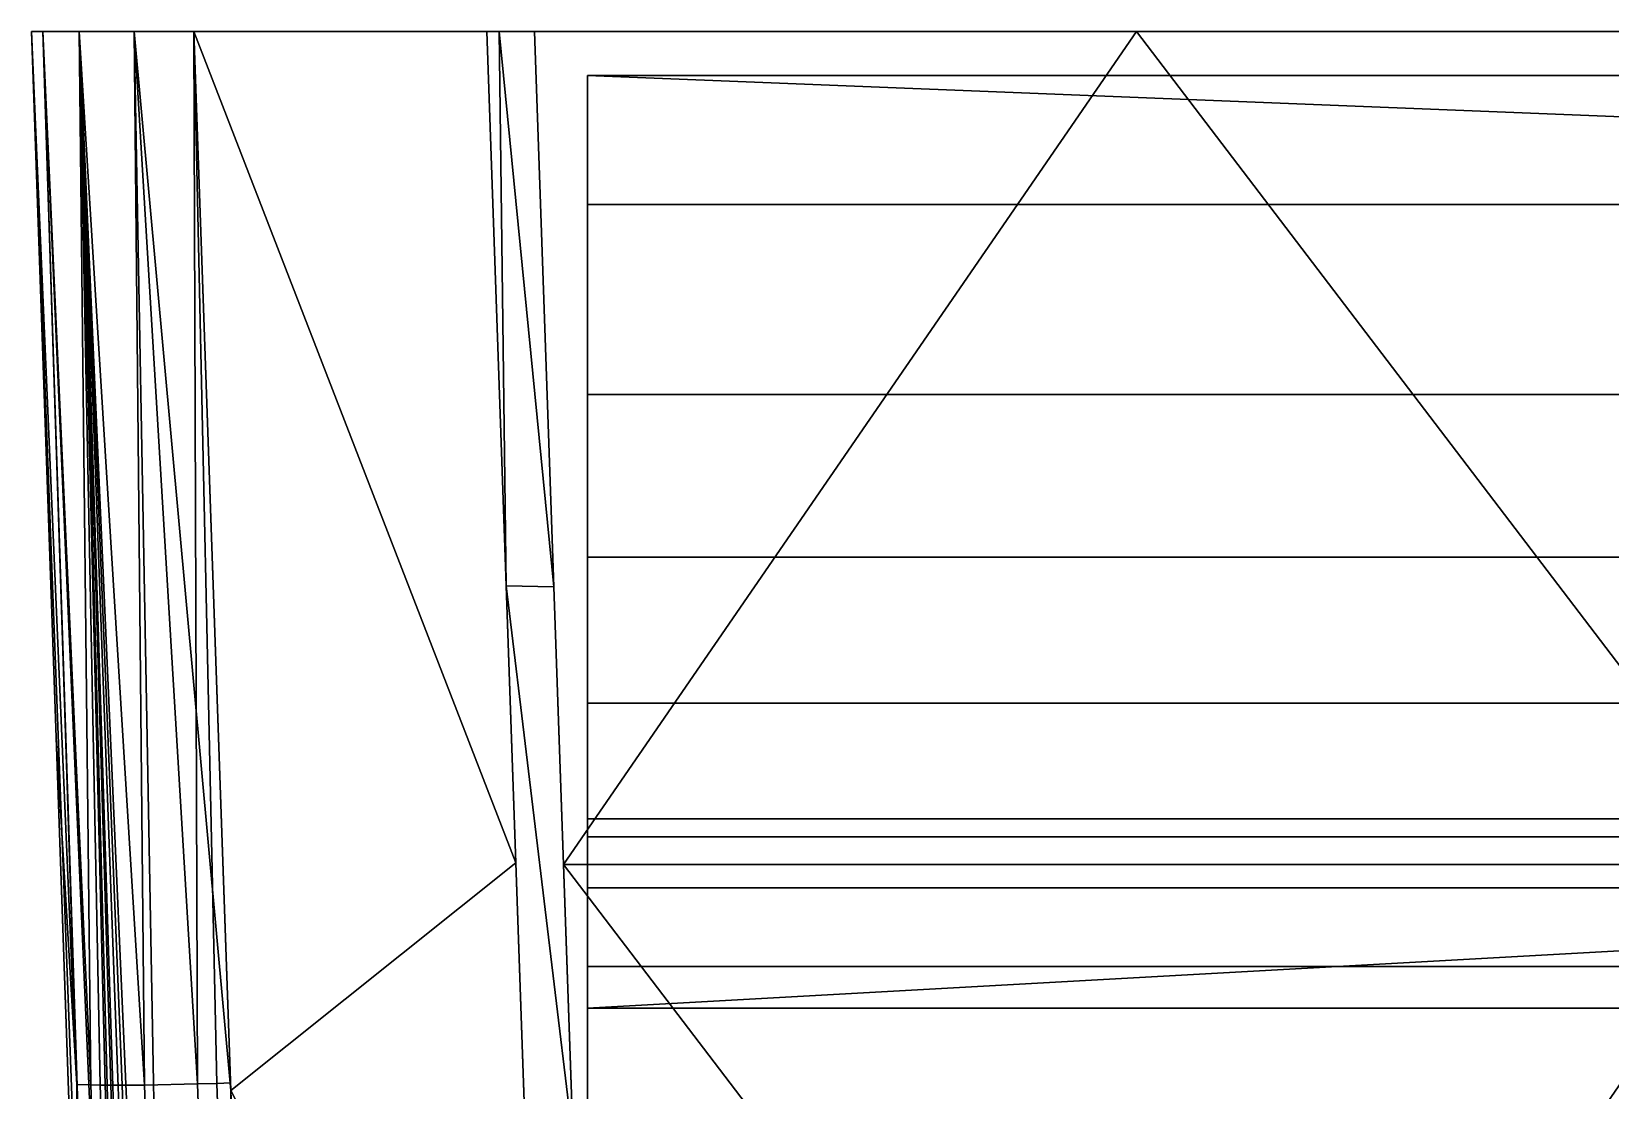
# Model space of a CAD drawing. Extents: x -11.8 to 11.8, y -23.6 to 0.1.
# Drawn here: x -11.75 to -6.891, y -3.127 to 0.132 of the extents above; entities that cross this region are included whole.
import ezdxf

# ---------------------------------------------------------------- set-up
doc = ezdxf.new("R2010")
doc.units = 0
doc.header["$MEASUREMENT"] = 0
doc.layers.add('COURO', color=7, linetype='CONTINUOUS')
doc.layers.add('METALICO', color=253, linetype='CONTINUOUS')

msp = doc.modelspace()

# ---------------------------------------------------------------- linework, layer by layer
at = {"layer": 'COURO'}
for points in [[(-10.039, -0.0033, -53.4343), (-10.039, -0.8244, -57.7565), (-10.039, -2.5033, -53.4343)], [(-10.039, -2.5033, -53.4343), (-10.039, -2.5033, -47.4567), (-10.039, -0.0033, -47.4567)], [(-10.039, -2.5033, -47.4567), (-10.039, -2.5033, -41.4791), (-10.039, -0.0033, -47.4567)], [(-10.039, -2.5033, -41.4791), (-10.039, -2.5033, -35.5015), (-10.039, -0.0033, -41.4791)], [(-10.039, -2.5033, -35.5015), (-10.039, -2.5033, -29.5239), (-10.039, -0.0033, -35.5015)], [(-10.039, -2.5033, -29.5239), (-10.039, -2.5033, -23.5463), (-10.039, -0.0033, -29.5239)], [(-10.039, -2.5033, -23.5463), (-10.039, -2.5033, -17.5688), (-10.039, -0.0033, -23.5463)], [(-10.039, -2.5033, -17.5688), (-10.039, -2.5033, -11.5912), (-10.039, -0.0033, -17.5688)], [(-10.039, -2.5033, -11.5912), (-10.039, -2.5033, -5.6136), (-10.039, -0.0033, -11.5912)], [(-10.039, -2.5033, -5.6136), (-10.039, -2.5033, 0.364), (-10.039, -0.0033, -5.6136)], [(-10.039, -2.5033, 0.364), (-10.039, -0.0033, 0.364), (-10.039, -0.0033, -5.6136)], [(-10.039, -0.0033, -5.6136), (-10.039, -0.0033, -11.5912), (-10.039, -2.5033, -5.6136)], [(-10.039, -0.0033, -11.5912), (-10.039, -0.0033, -17.5688), (-10.039, -2.5033, -11.5912)], [(-10.039, -0.0033, -17.5688), (-10.039, -0.0033, -23.5463), (-10.039, -2.5033, -17.5688)], [(-10.039, -0.0033, -23.5463), (-10.039, -0.0033, -29.5239), (-10.039, -2.5033, -23.5463)], [(-10.039, -0.0033, -29.5239), (-10.039, -0.0033, -35.5015), (-10.039, -2.5033, -29.5239)], [(-10.039, -0.0033, -35.5015), (-10.039, -0.0033, -41.4791), (-10.039, -2.5033, -35.5015)], [(-10.039, -0.0033, -41.4791), (-10.039, -0.0033, -47.4567), (-10.039, -2.5033, -41.4791)], [(-10.039, -0.0033, -47.4567), (-10.039, -0.0033, -53.4343), (-10.039, -2.5033, -53.4343)], [(-10.039, -0.0033, -53.4343), (9.961, -0.0033, -53.4343), (9.961, -0.0033, 0.364), (-10.039, -0.0033, 0.364)], [(9.961, -2.5033, 0.364), (-10.039, -2.5033, 0.364), (-10.039, -0.0033, 0.364), (9.961, -0.0033, 0.364)], [(-0.039, -0.0033, -53.4343), (-10.039, -0.0033, -53.4343), (-0.1006, -0.4, -56.4665)], [(-10.039, -0.0033, -53.4343), (-10.039, -0.4, -56.4665), (-0.1006, -0.4, -56.4665)], [(-0.1006, -0.4, -56.4665), (-10.039, -0.4, -56.4665), (-10.039, -0.9847, -58.1429), (-0.1006, -0.9847, -58.1429)], [(-10.039, -0.8244, -57.7565), (-10.039, -3.1736, -61.4765), (-10.039, -3.3196, -57.2413)], [(-10.039, -3.3196, -57.2413), (-10.039, -2.5033, -53.4343), (-10.039, -0.8244, -57.7565)], [(-0.1006, -0.9847, -58.1429), (-10.039, -0.9847, -58.1429), (-10.039, -1.4858, -59.1568), (-0.1006, -1.4858, -59.1568)], [(-0.1006, -1.4858, -59.1568), (-10.039, -1.4858, -59.1568), (-10.039, -1.9351, -59.8999), (-0.1006, -1.9351, -59.8999)], [(-0.1006, -1.9351, -59.8999), (-10.039, -1.9351, -59.8999), (-10.039, -2.2913, -60.4125), (-0.1006, -2.2913, -60.4125)], [(-0.1006, -2.2913, -60.4125), (-10.039, -2.2913, -60.4125), (-10.039, -2.3462, -60.4866), (-0.1006, -2.3462, -60.4866)], [(-0.1006, -2.3462, -60.4866), (-10.039, -2.3462, -60.4866), (-10.039, -2.7459, -60.9923), (-0.1006, -2.7459, -60.9923)], [(-10.039, -2.5033, -53.4343), (9.961, -2.5033, -53.4343), (9.961, -2.5033, 0.364), (-10.039, -2.5033, 0.364)], [(-3.3724, -2.5033, -53.4343), (-10.039, -2.5033, -53.4343), (-10.039, -2.8741, -56.0324)], [(-10.039, -2.8741, -56.0324), (-0.1006, -2.8741, -56.0324), (-3.3724, -2.5033, -53.4343)], [(-0.1006, -2.7459, -60.9923), (-10.039, -2.7459, -60.9923), (-10.039, -3.291, -61.6004), (-0.1006, -3.291, -61.6004)], [(-0.1006, -2.8741, -56.0324), (-10.039, -2.8741, -56.0324), (-10.039, -3.3409, -57.2884), (-0.1006, -3.3409, -57.2884)]]:
    msp.add_3dface(points, dxfattribs=at)
at = {"layer": 'METALICO'}
for points in [[(-11.75, 0.1319, -11.2503), (-11.6741, -2.0406, -11.1744), (-11.6103, -3.1083, -11.2978)], [(-11.7149, 0.1319, -11.4343), (-11.75, 0.1319, -11.2503), (-11.6103, -3.1083, -11.2978)], [(-11.6362, -3.1268, 11.1365), (-11.75, 0.1319, 11.2503), (-11.5034, -6.3896, 11.1588)], [(-11.75, 0.1319, 11.2503), (-11.7149, 0.1319, 11.4343), (-11.5034, -6.3896, 11.1588)], [(-8.7502, 0.1319, 11.75), (-11.2503, 0.1319, 11.75), (-11.75, 0.1319, 8.7502)], [(-11.2503, 0.1319, 11.75), (-11.6037, 0.1319, 11.6037), (-11.75, 0.1319, 11.2503)], [(-11.75, 0.1319, 11.2503), (-11.75, 0.1319, 8.7502), (-11.2503, 0.1319, 11.75)], [(-11.75, 0.1319, 8.7502), (-11.75, 0.1319, 6.2502), (-10.2028, 0.1319, 6.4967)], [(-11.75, 0.1319, 6.2502), (-11.75, 0.1319, 3.7501), (-10.3491, 0.1319, 3.9067)], [(-11.75, 0.1319, 3.7501), (-11.75, 0.1319, 1.25), (-10.3491, 0.1319, 1.67)], [(-11.75, 0.1319, 1.25), (-11.75, 0.1319, -1.25), (-10.3491, 0.1319, -0.5667)], [(-11.75, 0.1319, -1.25), (-11.75, 0.1319, -3.7501), (-10.3491, 0.1319, -2.8033)], [(-11.75, 0.1319, -3.7501), (-11.75, 0.1319, -6.2502), (-10.3491, 0.1319, -5.04)], [(-11.75, 0.1319, -6.2502), (-11.75, 0.1319, -8.7502), (-10.3491, 0.1319, -7.2767)], [(-11.75, 0.1319, -8.7502), (-11.75, 0.1319, -11.2503), (-10.3491, 0.1319, -9.5133)], [(-11.75, 0.1319, -11.2503), (-11.6037, 0.1319, -11.6037), (-11.2503, 0.1319, -11.75)], [(-11.2503, 0.1319, -11.75), (-10.3491, 0.1319, -11.75), (-11.75, 0.1319, -11.2503)], [(-10.3491, 0.1319, -11.75), (-10.3491, 0.1319, -9.5133), (-11.75, 0.1319, -11.2503)], [(-10.3491, 0.1319, -9.5133), (-10.3491, 0.1319, -7.2767), (-11.75, 0.1319, -8.7502)], [(-10.3491, 0.1319, -7.2767), (-10.3491, 0.1319, -5.04), (-11.75, 0.1319, -6.2502)], [(-10.3491, 0.1319, -5.04), (-10.3491, 0.1319, -2.8033), (-11.75, 0.1319, -3.7501)], [(-10.3491, 0.1319, -2.8033), (-10.3491, 0.1319, -0.5667), (-11.75, 0.1319, -1.25)], [(-10.3491, 0.1319, -0.5667), (-10.3491, 0.1319, 1.67), (-11.75, 0.1319, 1.25)], [(-10.3491, 0.1319, 1.67), (-10.3491, 0.1319, 3.9067), (-11.75, 0.1319, 3.7501)], [(-10.3491, 0.1319, 3.9067), (-10.3491, 0.1319, 6.1433), (-11.75, 0.1319, 6.2502)], [(-10.3491, 0.1319, 6.1433), (-10.2028, 0.1319, 6.4967), (-11.75, 0.1319, 6.2502)], [(-10.2028, 0.1319, 6.4967), (-8.9675, 0.1319, 7.7321), (-11.75, 0.1319, 8.7502)], [(-8.9675, 0.1319, 7.7321), (-7.7321, 0.1319, 8.9675), (-11.75, 0.1319, 8.7502)], [(-8.7502, 0.1319, 11.75), (-11.75, 0.1319, 8.7502), (-7.7321, 0.1319, 8.9675)], [(-11.75, 0.1319, 11.2503), (-11.75, 0.1319, 0), (-11.5224, -6.3855, 11.0227)], [(-11.75, 0.1319, 0), (-11.75, 0.1319, -11.2503), (-11.5224, -6.3855, -11.0227)], [(-11.5224, -6.3855, -11.0227), (-11.5224, -6.3855, 0), (-11.75, 0.1319, 0)], [(-11.5224, -6.3855, 0), (-11.5224, -6.3855, 11.0227), (-11.75, 0.1319, 0)], [(-11.6037, 0.1319, -11.6037), (-11.7149, 0.1319, -11.4343), (-11.5681, -3.11, -11.39)], [(-11.6103, -3.1083, -11.2978), (-11.5681, -3.11, -11.39), (-11.7149, 0.1319, -11.4343)], [(-11.7149, 0.1319, 11.4343), (-11.6037, 0.1319, 11.6037), (-11.4302, -6.3924, 11.3114)], [(-11.4302, -6.3924, 11.3114), (-11.5034, -6.3896, 11.1588), (-11.7149, 0.1319, 11.4343)], [(-11.4343, 0.1319, -11.7149), (-11.6037, 0.1319, -11.6037), (-11.4029, -3.1102, -11.5603)], [(-11.471, -3.1108, -11.5088), (-11.4029, -3.1102, -11.5603), (-11.6037, 0.1319, -11.6037)], [(-11.5059, -3.1108, -11.4743), (-11.471, -3.1108, -11.5088), (-11.6037, 0.1319, -11.6037)], [(-11.5234, -3.1107, -11.4541), (-11.5059, -3.1108, -11.4743), (-11.6037, 0.1319, -11.6037)], [(-11.5392, -3.1106, -11.4338), (-11.5234, -3.1107, -11.4541), (-11.6037, 0.1319, -11.6037)], [(-11.5681, -3.11, -11.39), (-11.5392, -3.1106, -11.4338), (-11.6037, 0.1319, -11.6037)], [(-11.6037, 0.1319, 11.6037), (-11.4343, 0.1319, 11.7149), (-11.3139, -6.3924, 11.4284)], [(-11.3139, -6.3924, 11.4284), (-11.3627, -6.3927, 11.3885), (-11.6037, 0.1319, 11.6037)], [(-11.3627, -6.3927, 11.3885), (-11.3949, -6.3927, 11.3557), (-11.6037, 0.1319, 11.6037)], [(-11.3949, -6.3927, 11.3557), (-11.4302, -6.3924, 11.3114), (-11.6037, 0.1319, 11.6037)], [(-11.2503, 0.1319, -11.75), (-11.4343, 0.1319, -11.7149), (-11.2393, -3.1068, -11.6264)], [(-11.4029, -3.1102, -11.5603), (-11.2393, -3.1068, -11.6264), (-11.4343, 0.1319, -11.7149)], [(-11.4343, 0.1319, 11.7149), (-11.2503, 0.1319, 11.75), (-11.1365, -3.1268, 11.6362)], [(-11.3139, -6.3924, 11.4284), (-11.4343, 0.1319, 11.7149), (-11.1365, -3.1268, 11.6362)], [(-11.1373, -3.1036, -11.637), (-11.2503, 0.1319, -11.75), (-11.18, -3.1051, -11.6351)], [(-11.2393, -3.1068, -11.6264), (-11.18, -3.1051, -11.6351), (-11.2503, 0.1319, -11.75)], [(-11.1365, -3.1268, -11.6362), (-11.2503, 0.1319, -11.75), (-10.2598, -2.4268, -11.6606)], [(-11.2503, 0.1319, -11.75), (-10.3491, 0.1319, -11.75), (-10.2598, -2.4268, -11.6606)], [(0, 0.1319, 11.75), (-11.2503, 0.1319, 11.75), (-11.0227, -6.3855, 11.5224)], [(-11.0227, -6.3855, 11.5224), (0, -6.3855, 11.5224), (0, 0.1319, 11.75)], [(-10.3491, 0.1319, 6.1433), (-10.3111, 0.1319, 6.3346), (-10.2896, -1.5739, 6.0765)], [(-10.3491, 0.1319, -11.75), (-10.1704, -4.9855, -11.5713), (-10.3491, 0.1319, -2.8033)], [(-10.1704, -4.9855, -11.5713), (-10.1704, -4.9855, -2.8143), (-10.3491, 0.1319, -2.8033)], [(-10.1704, -4.9855, -2.8143), (-10.1704, -4.9855, 5.9428), (-10.3491, 0.1319, -2.8033)], [(-10.1704, -4.9855, 5.9428), (-10.3491, 0.1319, 6.1433), (-10.3491, 0.1319, -2.8033)], [(-10.3111, 0.1319, 6.3346), (-10.2028, 0.1319, 6.4967), (-10.1432, -1.5768, 6.4298)], [(-10.2896, -1.5739, 6.0765), (-10.3111, 0.1319, 6.3346), (-10.1432, -1.5768, 6.4298)], [(-10.2028, 0.1319, 6.4967), (-8.3498, 0.1319, 8.3498), (-10.1133, -2.4312, 6.3963)], [(-10.1133, -2.4312, 6.3963), (-8.3498, 0.1319, 8.3498), (-6.3963, -2.4312, 10.1133)], [(-6.2502, 0.1319, 11.75), (-8.7502, 0.1319, 11.75), (-6.4967, 0.1319, 10.2028)], [(-7.7321, 0.1319, 8.9675), (-6.4967, 0.1319, 10.2028), (-8.7502, 0.1319, 11.75)], [(-8.3498, 0.1319, 8.3498), (-6.4967, 0.1319, 10.2028), (-6.3963, -2.4312, 10.1133)], [(-10.1432, -1.5768, 6.4298), (-10.0835, -3.2855, 6.3628), (-10.2896, -1.5739, 6.0765)], [(-10.23, -3.2797, 6.0096), (-10.2896, -1.5739, 6.0765), (-10.0835, -3.2855, 6.3628)], [(-11.6741, -2.0406, -11.1744), (-11.5983, -4.2131, -11.0986), (-11.6103, -3.1083, -11.2978)], [(-10.2598, -2.4268, -11.6606), (-10.1704, -4.9855, -11.5713), (-11.1365, -3.1268, -11.6362)], [(-8.1598, -4.9943, 8.1598), (-10.0238, -4.9943, 6.2958), (-10.1133, -2.4312, 6.3963)], [(-6.3963, -2.4312, 10.1133), (-8.1598, -4.9943, 8.1598), (-10.1133, -2.4312, 6.3963)], [(-6.3963, -2.4312, 10.1133), (-6.2958, -4.9943, 10.0238), (-8.1598, -4.9943, 8.1598)], [(-11.6103, -3.1083, -11.2978), (-11.4957, -6.3902, -11.1832), (-11.4535, -6.392, -11.2754), (-11.5681, -3.11, -11.39)], [(-11.4957, -6.3902, -11.1832), (-11.6103, -3.1083, -11.2978), (-11.5983, -4.2131, -11.0986)], [(-11.4029, -3.1102, -11.5603), (-11.2883, -6.3921, -11.4456), (-11.1247, -6.3887, -11.5118), (-11.2393, -3.1068, -11.6264)], [(-11.2393, -3.1068, -11.6264), (-11.1247, -6.3887, -11.5118), (-11.0654, -6.387, -11.5205), (-11.18, -3.1051, -11.6351)], [(-11.18, -3.1051, -11.6351), (-11.0654, -6.387, -11.5205), (-11.0227, -6.3855, -11.5224), (-11.1373, -3.1036, -11.637)], [(-11.5681, -3.11, -11.39), (-11.4535, -6.392, -11.2754), (-11.4246, -6.3925, -11.3192), (-11.5392, -3.1106, -11.4338)], [(-11.5392, -3.1106, -11.4338), (-11.4246, -6.3925, -11.3192), (-11.4088, -6.3926, -11.3395), (-11.5234, -3.1107, -11.4541)], [(-11.5234, -3.1107, -11.4541), (-11.4088, -6.3926, -11.3395), (-11.3913, -6.3927, -11.3597), (-11.5059, -3.1108, -11.4743)], [(-11.5059, -3.1108, -11.4743), (-11.3913, -6.3927, -11.3597), (-11.3564, -6.3927, -11.3942), (-11.471, -3.1108, -11.5088)], [(-11.471, -3.1108, -11.5088), (-11.3564, -6.3927, -11.3942), (-11.2883, -6.3921, -11.4456), (-11.4029, -3.1102, -11.5603)], [(-11.0227, -6.3855, -11.5224), (-11.1365, -3.1268, -11.6362), (-10.1704, -4.9855, -11.5713)]]:
    msp.add_3dface(points, dxfattribs=at)

doc.saveas('drawing.dxf')
